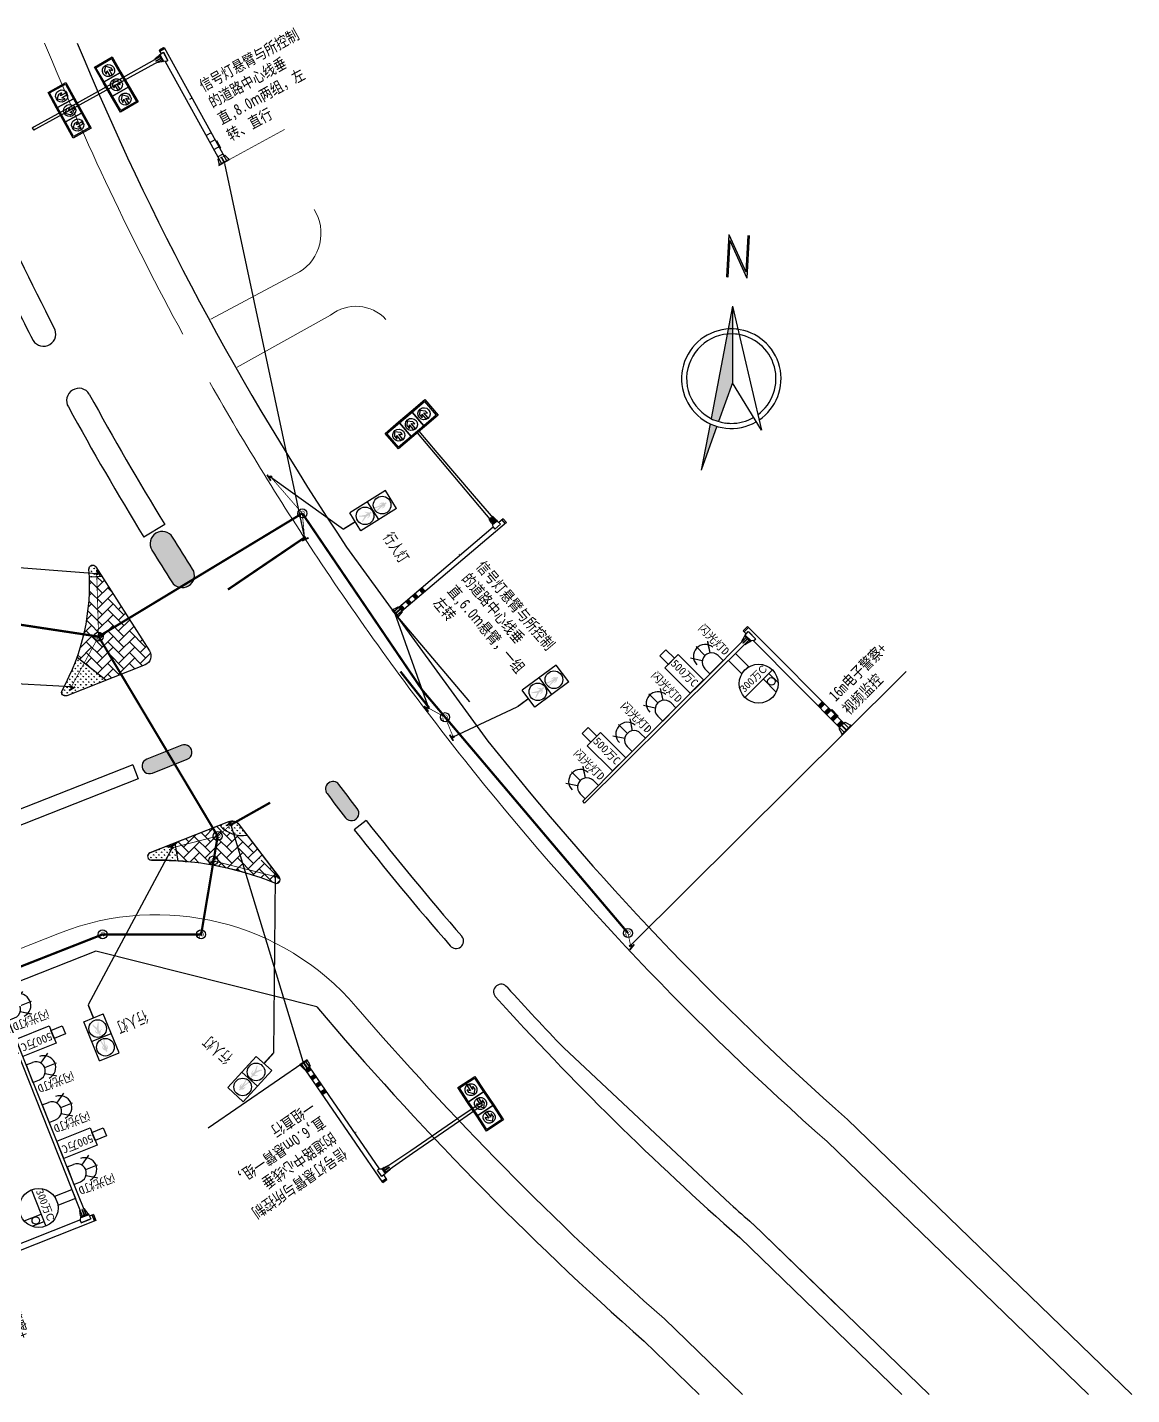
# Model space of a CAD drawing. Header units: millimetres. Extents: x 6299 to 34344, y 19522 to 22632.
# Drawn here: x 10228.3 to 10375.2, y 22324.4 to 22506.2 of the extents above; entities that cross this region are included whole.
import ezdxf

# ---------------------------------------------------------------- set-up
doc = ezdxf.new("R2010")
doc.units = ezdxf.units.MM
doc.linetypes.add('DASHDOT', pattern=[25.4, 12.7, -6.35, 0, -6.35])
doc.linetypes.add('HIDDEN', pattern=[9.525, 6.35, -3.175])
for name, color, linetype in [('@-交通信号', 7, 'Continuous'), ('@-交通管线', 7, 'Continuous'), ('@-信号标注', 5, 'Continuous'), ('@-指北针', 7, 'Continuous'), ('@-监控设备', 7, 'Continuous'), ('@-道路红线', 1, 'Continuous'), ('@-隔离岛', 3, 'Continuous'), ('@-隔离岛标注', 7, 'Continuous'), ('RD-中线', 1, 'DASHDOT')]:
    doc.layers.add(name, color=color, linetype=linetype)
doc.layers.add('@-路缘石', color=7, linetype='Continuous', lineweight=0)
doc.styles.add('ST', font='', dxfattribs={"width": 0.8})
doc.styles.add('szsjbg', font='simhei.ttf', dxfattribs={"width": 0.7})
doc.styles.add('宋体', font='')
doc.styles.add('黑体', font='simhei.ttf')
doc.styles.get('ST').set_extended_font_data('NSimSun')
doc.styles.get('宋体').set_extended_font_data('SimSun')
pattern_1 = [(45, (-10237.4061, -22383.3768), (4e-11, 1.43684098), [3.048, -1.016]), (135, (-10236.6877, -22382.6583), (4e-11, 1.43684098), [3.048, -1.016])]
pattern_2 = [(90, (-10237.4061, -22383.37675), (-0.359210245, 0.359210245), [0.09525, -0.62317049]), (45, (-10237.4061, -22383.37675), (-0.359210245, 0.359210245), [0.09525, -0.41275]), (135, (-10237.4061, -22383.37675), (-0.359210245, -0.359210245), [0.09525, -0.41275])]

# ---------------------------------------------------------------- blocks, each defined once
blk = doc.blocks.new('A$C4D5C2BD2')
at = {"layer": '@-交通信号', "linetype": 'ByBlock', "lineweight": -3}
h = blk.add_hatch(color=14, dxfattribs=at)
edge = h.paths.add_edge_path()
edge.add_line((0.98, 0.31), (0.9, 0.53))
edge.add_line((0.9, 0.53), (0, 0.22))
edge.add_line((0, 0.22), (0.08, 0))
edge.add_line((0.08, 0), (0.98, 0.31))
blk.add_hatch(color=14, dxfattribs=at).paths.add_polyline_path([(0.56, 0.51, 1), (0.29, 0.51, 1)])
at = {"layer": '@-交通信号', "color": 14}
blk.add_circle((0.42, 0.51, 363.65), 0.132, dxfattribs=at)
blk = doc.blocks.new('A$C3CD052C4')
at = {"layer": '@-交通信号'}
h = blk.add_hatch(color=256, dxfattribs=at)
h.paths.add_polyline_path([(0.2, 4.36), (0.3, 4.18), (0.32, 3.93), (0.38, 3.97), (0.4, 4.28), (0.28, 4.55), (0.12, 4.59), (0.14, 4.65), (0.16, 4.72), (0.14, 4.78), (0.1, 4.81), (0.04, 4.83), (-0.01, 4.81), (-0.06, 4.78), (-0.07, 4.72), (-0.05, 4.65), (-0.03, 4.59), (-0.19, 4.55), (-0.32, 4.28), (-0.3, 3.97), (-0.23, 3.93), (-0.22, 4.18), (-0.11, 4.36), (-0.11, 3.97), (-0.23, 3.27), (-0.28, 3.26), (-0.29, 3.19), (-0.11, 3.19), (0.04, 3.97), (0.2, 3.19), (0.38, 3.19), (0.36, 3.26), (0.32, 3.27), (0.2, 3.97)])
h.paths.add_polyline_path([(-0.06, 1.64), (-0.35, 0.92), (-0.46, 0.92), (-0.48, 0.89), (-0.31, 0.78), (0.08, 1.4), (0.39, 0.86), (0.36, 0.82), (0.36, 0.8), (0.41, 0.78), (0.51, 0.86), (0.2, 1.64), (0.22, 2.02), (0.37, 1.86), (0.41, 1.6), (0.47, 1.64), (0.44, 1.95), (0.3, 2.15), (0.13, 2.21), (0.13, 2.25, 0.207228), (0.13, 2.45, 0.071106), (0.12, 2.47, 0.097589), (0.1, 2.48, 0.022233), (0.08, 2.49, 0.040799), (0.07, 2.49, 0.045979), (0.05, 2.5, 0.036358), (0.01, 2.49, 0.028309), (-0.01, 2.49, 0.024691), (-0.03, 2.48, 0.079385), (-0.06, 2.47, 0.12435), (-0.07, 2.45, 0.081145), (-0.07, 2.44, 0.069556), (-0.07, 2.41, 0.00473), (-0.07, 2.4, 0.009011), (-0.07, 2.4, 0.057142), (-0.06, 2.38, -0.068241), (-0.06, 2.37, -0.124353), (-0.06, 2.35, 0.089456), (-0.06, 2.32, 0.014819), (-0.06, 2.3, -0.022419), (-0.06, 2.28, 0.042847), (-0.06, 2.27, 0.182875), (-0.05, 2.26, 0.101619), (-0.05, 2.26, 0.029922), (0, 2.25), (0, 2.2), (-0.11, 2.18), (-0.18, 2.09), (-0.29, 1.94), (-0.33, 1.9), (-0.51, 1.79), (-0.45, 1.75), (-0.26, 1.85), (-0.22, 1.88), (-0.11, 2.02)])
for p, q in [((-1.4, 5.61), (-1.4, 0)), ((1.4, 5.61), (-1.4, 5.61)), ((1.4, 5.61), (1.4, 0)), ((1.4, 2.8), (-1.4, 2.8)), ((1.4, 0), (-1.4, 0))]:
    blk.add_line(p, q, dxfattribs=at)
at = {"layer": '@-交通信号', "color": 1}
blk.add_circle((0, 4.21), 1.17, dxfattribs=at)
at = {"layer": '@-交通信号', "color": 3}
blk.add_circle((0.02, 1.53), 1.17, dxfattribs=at)
blk = doc.blocks.new('A$C3C3D2F93')
at = {"layer": '@-交通信号', "linetype": 'ByBlock', "lineweight": -3}
for points in [[(0.96, 0), (0.96, 0.24), (0.01, 0.26), (0, 0.02)], [(0.64, 0.38, 1), (0.37, 0.38, 1)]]:
    blk.add_hatch(color=14, dxfattribs=at).paths.add_polyline_path(points)
at = {"layer": '@-交通信号', "color": 14}
blk.add_circle((0.5, 0.38), 0.132, dxfattribs=at)
blk = doc.blocks.new('A$C7E87390C')
at = {"layer": '@-指北针', "color": 7}
for p, q in [((6.27, 31.34), (5.97, 25.68)), ((6.27, 31.34), (8.53, 26.35)), ((8.79, 31.2), (8.53, 26.35)), ((8.99, 31.19), (8.68, 25.53)), ((6.42, 30.52), (6.16, 25.67)), ((6.42, 30.52), (8.68, 25.53)), ((5.97, 25.68), (5.97, 25.68)), ((6.16, 25.67), (5.97, 25.68)), ((5.97, 25.68), (5.97, 25.68)), ((8.53, 26.35), (8.53, 26.35)), ((8.53, 26.35), (8.53, 26.35)), ((8.68, 25.53), (8.68, 25.53)), ((8.68, 25.53), (8.68, 25.53)), ((6.75, 21.81), (3.91, 6.87)), ((6.75, 21.81), (6.75, 11.61)), ((6.75, 21.81), (10.61, 5.31)), ((6.75, 11.61), (4.92, 6.47)), ((10.61, 5.31), (6.75, 11.61)), ((3.78, 6.18), (2.61, 0)), ((4.69, 5.83), (2.61, 0))]:
    blk.add_line(p, q, dxfattribs=at)
for major_axis, ratio, start_param, end_param in [((4.68, 4.68), 1, 0.657233, 4.450275), ((4.71, 3.63), 0.999909, 0.785443, 3.927035), ((4.68, 4.68), 1, 4.51624, 6.967882), ((4.2, 4.2), 1, 4.55913, 6.977785), ((4.2, 4.2), 1, 3.798826, 3.918884), ((4.2, 4.2), 1, 3.918884, 4.447417)]:
    blk.add_ellipse((6.61, 12.16), major_axis=major_axis, ratio=ratio, start_param=start_param, end_param=end_param, dxfattribs=at)
for points in [[(6.16, 25.67), (5.97, 25.68), (6.42, 30.52), (6.27, 31.34)], [(8.68, 25.53), (6.42, 30.52), (8.53, 26.35), (6.27, 31.34)], [(8.68, 25.53), (8.53, 26.35), (8.99, 31.19), (8.79, 31.2)], [(6.75, 21.81), (6.75, 11.61), (3.91, 6.87), (4.92, 6.47)], [(3.78, 6.18), (4.69, 5.83), (2.61, 0)]]:
    blk.add_solid(points, dxfattribs=at)
blk = doc.blocks.new('A$C25111850')
at = {"layer": '@-监控设备', "linetype": 'ByBlock', "lineweight": -3}
for points in [[(0.26, 0.53, 1), (0, 0.53, 1)], [(0.55, 0.95), (0.31, 0.97), (0.22, 0.02), (0.46, 0)]]:
    blk.add_hatch(color=14, dxfattribs=at).paths.add_polyline_path(points)
at = {"layer": '@-监控设备', "color": 14}
blk.add_circle((0.13, 0.53), 0.132, dxfattribs=at)
blk = doc.blocks.new('A$C498D7EB7')
at = {"layer": '@-监控设备', "linetype": 'Continuous', "ltscale": 2}
for p, q in [((0.74, 5.36), (0.74, 7.18)), ((0.74, 7.18), (2.04, 7.18)), ((2.04, 7.18), (2.04, 5.36)), ((0, 0.01), (0, 5.36)), ((0, 5.36), (2.82, 5.36)), ((2.04, 5.36), (0.74, 5.36)), ((2.82, 5.36), (2.82, 0.01)), ((2.82, 0.01), (0, 0.01))]:
    blk.add_line(p, q, dxfattribs=at)
at = {"layer": '@-监控设备', "style": '黑体'}
blk.add_text('500万C', height=1.2, rotation=270, dxfattribs=at).set_placement((0.95, 5.19))
blk = doc.blocks.new('A$C553501C0')
at = {"layer": '@-监控设备', "linetype": 'Continuous', "ltscale": 2}
for p, q in [((1.25, 2.18), (1.25, 3.85)), ((0.5, 1.93), (-0.36, 3.27)), ((2, 1.93), (2.86, 3.27)), ((2, 1.93), (2.77, 3.13)), ((0, 0), (0, 0.93)), ((0, 0), (2.5, 0)), ((2.5, 0), (2.5, 0.93))]:
    blk.add_line(p, q, dxfattribs=at)
for centre, major_axis, start_param, end_param in [((1.2, 2.09), (-1.11, 1.11), 4.005147, 7.088453), ((1.25, 0.93), (0.883, 0.883), 5.497787, 8.63938)]:
    blk.add_ellipse(centre, major_axis=major_axis, ratio=1, start_param=start_param, end_param=end_param, dxfattribs=at)
at = {"layer": '@-监控设备', "style": '黑体'}
blk.add_text('闪光灯D', height=1.064, rotation=270, dxfattribs=at).set_placement((3.06, 5.38))
blk = doc.blocks.new('A$C69D301AD')
at = {"layer": '@-监控设备', "linetype": 'Continuous', "ltscale": 2}
blk.add_lwpolyline([(0, 0), (1.29, 0), (1.29, -2.44), (0, -2.44)], close=True, dxfattribs=at)
at = {"layer": '@-监控设备', "linetype": 'Continuous', "ltscale": 2, "flags": 128}
for points in [[(-1.95, -5.03), (3.24, -5.03)], [(1.53, -7.47), (1.53, -5.03)], [(2.58, -6.75), (2.58, -5.03)]]:
    blk.add_lwpolyline(points, dxfattribs=at)
at = {"layer": '@-监控设备', "linetype": 'Continuous', "ltscale": 2}
for centre, radius in [((0.65, -5.03), 2.59), ((2.06, -6), 0.501)]:
    blk.add_circle(centre, radius, dxfattribs=at)
at = {"layer": '@-监控设备', "linetype": 'Continuous', "ltscale": 2, "insert": (-1.57, -3.56), "char_height": 1, "width": 4.9548, "attachment_point": 1, "style": '黑体'}
blk.add_mtext('300万{\\fArial|b0|i0|c0|p32;C}', dxfattribs=at)
blk = doc.blocks.new('22m')
at = {"layer": '@-监控设备'}
for p, q in [((10358.29, 22439.55), (10359.11, 22439.55)), ((10358.29, 22439.55), (10358.29, 22438.98)), ((10359.03, 22439.55), (10358.37, 22439.55)), ((10359.03, 22439.55), (10358.37, 22439.55)), ((10358.37, 22439.55), (10358.37, 22439.55)), ((10358.37, 22439.55), (10358.37, 22439.55)), ((10358.37, 22439.55), (10358.37, 22439.55)), ((10359.11, 22439.55), (10359.11, 22420.53)), ((10331.71, 22438.58), (10329.96, 22438.56)), ((10331.71, 22438.19), (10329.96, 22438.21)), ((10345.89, 22438.61), (10331.71, 22438.58)), ((10345.89, 22438.17), (10331.71, 22438.19)), ((10350.31, 22438.62), (10345.89, 22438.61)), ((10350.31, 22438.16), (10345.89, 22438.17)), ((10357.93, 22438.66), (10350.31, 22438.62)), ((10357.93, 22438.12), (10350.31, 22438.16)), ((10357.78, 22438.88), (10357.11, 22438.72)), ((10357.11, 22438.72), (10357.11, 22438.66)), ((10357.11, 22438.42), (10357.11, 22438.37)), ((10357.11, 22438.42), (10357.93, 22438.42)), ((10357.11, 22438.37), (10357.93, 22438.37)), ((10357.11, 22438.13), (10357.11, 22438.07)), ((10357.78, 22437.92), (10357.11, 22438.07)), ((10357.93, 22438.88), (10357.78, 22438.88)), ((10357.93, 22437.92), (10357.78, 22437.92)), ((10357.93, 22438.95), (10357.93, 22437.83)), ((10357.93, 22438.95), (10358.08, 22438.95)), ((10357.93, 22437.83), (10358.08, 22437.83)), ((10358, 22438.95), (10358, 22437.83)), ((10358.08, 22438.95), (10358.7, 22439.02)), ((10358.08, 22438.95), (10358.08, 22437.83)), ((10358.37, 22437.62), (10358.08, 22437.83)), ((10359.11, 22439.36), (10358.29, 22439.36)), ((10358.7, 22439.02), (10358.7, 22437.63)), ((10358.7, 22439.02), (10358.7, 22437.63)), ((10358.7, 22437.63), (10358.7, 22438.94)), ((10358.7, 22437.63), (10358.7, 22438.94)), ((10358.29, 22437.68), (10358.29, 22420.53)), ((10358.37, 22437.62), (10358.7, 22437.62)), ((10359.1, 22423.84), (10359.24, 22423.84)), ((10359.24, 22423.84), (10359.24, 22422.59)), ((10358.11, 22421.35), (10357.93, 22420.68)), ((10358.21, 22421.35), (10358.11, 22421.35)), ((10358.29, 22421.35), (10358.2, 22421.35)), ((10358.94, 22422.84), (10358.29, 22422.84)), ((10359.1, 22422.84), (10358.29, 22422.84)), ((10358.94, 22422.84), (10358.29, 22422.84)), ((10358.59, 22421.35), (10358.64, 22421.35)), ((10358.67, 22421.35), (10358.67, 22420.53)), ((10358.67, 22421.35), (10358.72, 22421.35)), ((10358.72, 22421.35), (10358.72, 22420.53)), ((10359.1, 22422.59), (10359.24, 22422.59)), ((10359.1, 22421.35), (10359.22, 22421.35)), ((10359.19, 22421.35), (10359.31, 22421.35)), ((10359.31, 22421.35), (10359.49, 22420.68)), ((10357.8, 22420.53), (10359.6, 22420.53)), ((10357.8, 22420.53), (10357.8, 22420.44)), ((10357.8, 22420.44), (10359.6, 22420.44)), ((10357.93, 22420.68), (10357.93, 22420.53)), ((10358.29, 22421.34), (10358.19, 22421.34)), ((10358.22, 22421.34), (10358.28, 22421.34)), ((10358.59, 22421.34), (10358.64, 22421.34)), ((10358.94, 22421.34), (10359, 22421.34)), ((10359.11, 22421.34), (10359.23, 22421.34)), ((10359.49, 22420.68), (10359.49, 22420.53)), ((10359.6, 22420.53), (10359.6, 22420.44))]:
    blk.add_line(p, q, dxfattribs=at)
for points in [[(10329.96, 22438.56), (10327.16, 22438.55)], [(10327.16, 22438.22), (10327.16, 22438.55)], [(10327.16, 22438.22), (10329.96, 22438.21)], [(10369.8, 22420.44), (10357.8, 22420.44)]]:
    blk.add_lwpolyline(points, dxfattribs=at)
at = {"layer": '@-监控设备', "const_width": 0.598}
for points in [[(10359.11, 22425.23), (10358.29, 22425.23)], [(10359.11, 22424.03), (10358.29, 22424.03)], [(10359.11, 22422.84), (10358.29, 22422.84)], [(10359.11, 22421.64), (10358.29, 22421.64)]]:
    blk.add_lwpolyline(points, dxfattribs=at)
at = {"layer": '@-监控设备', "xscale": 0.8864925452799071, "yscale": 0.8864925452799071, "zscale": 0.8864925452799071}
for p in [(10332.8, 22438.61), (10347.41, 22438.65)]:
    blk.add_blockref('A$C498D7EB7', p, dxfattribs=at)
at = {"layer": '@-监控设备'}
for name, p in [('A$C553501C0', (10327.62, 22438.55)), ('A$C553501C0', (10336.49, 22438.58)), ('A$C553501C0', (10342.22, 22438.6)), ('A$C553501C0', (10351.1, 22438.63)), ('A$C69D301AD', (10354.12, 22438.14))]:
    blk.add_blockref(name, p, dxfattribs=at)
at = {"layer": '@-监控设备', "insert": (10360.29, 22425.66), "char_height": 1.5, "width": 9.8025, "attachment_point": 1, "rotation": 0.0547, "style": 'ST'}
blk.add_mtext('16m电子警察+视频监控', dxfattribs=at)
blk = doc.blocks.new('A$C2DB36726')
at = {"layer": '@-交通信号', "color": 0}
for p, q in [((-0.17, 18.19), (-4.51, 18.15)), ((-0.32, 18.31), (-0.92, 18.25)), ((-0.92, 18.25), (-0.92, 18.18)), ((-0.32, 18.31), (-0.17, 18.31)), ((-0.17, 18.32), (-0.02, 18.32)), ((-0.17, 18.32), (-0.17, 17.58)), ((-0.1, 18.32), (-0.1, 17.58)), ((-0.02, 18.32), (0.6, 18.39)), ((-0.02, 18.32), (-0.02, 17.58)), ((0.93, 19.11), (0.27, 19.11)), ((0.93, 19.11), (0.27, 19.11)), ((0.27, 19.11), (0.93, 19.11)), ((0.27, 19.11), (0.27, 19.11)), ((0.27, 19.11), (0.27, 19.11)), ((0.27, 19.11), (0.27, 19.11)), ((0.27, 19.11), (0.27, 18.36)), ((0.93, 18.92), (0.27, 18.92)), ((0.6, 18.39), (0.6, 17.37)), ((-4.51, 17.74), (-0.17, 17.71)), ((-0.92, 17.97), (-0.92, 17.93)), ((-0.92, 17.97), (-0.17, 17.97)), ((-0.92, 17.93), (-0.17, 17.93)), ((-0.92, 17.65), (-0.92, 17.72)), ((-0.32, 17.59), (-0.92, 17.65)), ((-0.32, 17.59), (-0.17, 17.59)), ((-0.17, 17.58), (-0.02, 17.58)), ((0.27, 17.37), (-0.02, 17.58)), ((0.27, 17.37), (0.6, 17.37)), ((0.76, 2.35), (0.27, 2.35)), ((0.92, 2.35), (0.27, 2.35)), ((0.76, 2.35), (0.27, 2.35)), ((0, 0.09), (1.2, 0.09)), ((0, 0.09), (0, 0)), ((0, 0), (1.2, 0)), ((0.03, 0.24), (0.18, 0.91)), ((0.03, 0.24), (0.03, 0.09)), ((0.27, 0.91), (0.18, 0.91)), ((0.57, 0.91), (0.57, 0.09)), ((0.57, 0.91), (0.62, 0.91)), ((0.62, 0.91), (0.62, 0.09)), ((0.93, 0.91), (1.02, 0.91)), ((1.17, 0.24), (1.02, 0.91)), ((1.17, 0.24), (1.17, 0.09)), ((1.2, 0.09), (1.2, 0))]:
    blk.add_line(p, q, dxfattribs=at)
at = {"layer": '@-交通信号', "color": 7}
for p, q in [((0.93, 19.11), (0.93, 0.09)), ((0.27, 17.37), (0.27, 0.09))]:
    blk.add_line(p, q, dxfattribs=at)
at = {"layer": '@-交通信号'}
for p, q in [((-12.12, 18.13), (-15.83, 18.12)), ((-15.83, 17.77), (-12.12, 17.76)), ((-4.51, 18.15), (-12.12, 18.13)), ((-12.12, 17.76), (-4.51, 17.74))]:
    blk.add_line(p, q, dxfattribs=at)
blk.add_lwpolyline([(-15.83, 18.12), (-15.83, 17.77)], dxfattribs=at)
at = {"layer": '@-交通信号', "color": 7, "const_width": 0.598}
blk.add_lwpolyline([(0.93, 4.74), (0.27, 4.74)], dxfattribs=at)
at = {"layer": '@-交通信号', "color": 0, "const_width": 0.598}
for points in [[(0.93, 3.54), (0.27, 3.54)], [(0.93, 2.35), (0.27, 2.35)], [(0.93, 1.15), (0.27, 1.15)]]:
    blk.add_lwpolyline(points, dxfattribs=at)
at = {"layer": '@-交通信号', "color": 0}
blk.add_solid([(0.03, 11.53), (0.03, 11.64), (0.39, 11.59)], dxfattribs=at)
blk = doc.blocks.new('A$C5D3B22B4')
at = {"layer": '@-交通信号'}
for p, q in [((-19.02, 16.37), (-19.33, 16.37)), ((-13.86, 16.38), (-19.02, 16.37)), ((-6.76, 16.4), (-13.86, 16.38)), ((0.12, 16.44), (-6.76, 16.4)), ((-0.02, 16.63), (-0.63, 16.5)), ((-0.63, 16.5), (-0.63, 16.44)), ((0.12, 16.63), (-0.02, 16.63)), ((0.12, 16.7), (0.12, 15.69)), ((0.12, 16.7), (0.25, 16.7)), ((0.18, 16.7), (0.18, 15.69)), ((0.25, 16.7), (0.81, 16.76)), ((0.25, 16.7), (0.25, 15.69)), ((0.44, 17.24), (1.18, 17.24)), ((0.44, 17.24), (0.44, 16.72)), ((1.18, 17.07), (0.44, 17.07)), ((1.11, 17.24), (0.51, 17.24)), ((1.11, 17.24), (0.51, 17.24)), ((0.51, 17.24), (0.51, 17.24)), ((0.51, 17.24), (0.51, 17.24)), ((0.51, 17.24), (0.51, 17.24)), ((0.81, 16.76), (0.81, 15.51)), ((0.81, 15.51), (0.81, 16.69)), ((1.18, 17.24), (1.18, 0.08)), ((-19.02, 16.02), (-19.29, 16.02)), ((-13.85, 16), (-19.02, 16.02)), ((-6.76, 15.99), (-13.85, 16)), ((0.12, 15.96), (-6.76, 15.99)), ((-0.63, 16.22), (-0.63, 16.18)), ((-0.63, 16.22), (0.12, 16.22)), ((-0.63, 16.18), (0.12, 16.18)), ((-0.63, 15.96), (-0.63, 15.91)), ((-0.02, 15.77), (-0.63, 15.91)), ((0.12, 15.77), (-0.02, 15.77)), ((0.12, 15.69), (0.25, 15.69)), ((0.51, 15.5), (0.25, 15.69)), ((0.44, 15.56), (0.44, 0.08)), ((0.51, 15.5), (0.81, 15.5)), ((0.89, 9.58), (1.22, 9.58)), ((0.89, 9.58), (1.21, 9.58)), ((1.18, 4.32), (0.44, 4.32)), ((1.18, 3.24), (0.44, 3.24)), ((1.03, 2.16), (0.44, 2.16)), ((1.18, 2.16), (0.44, 2.16)), ((1.18, 2.16), (0.44, 2.16)), ((1.03, 2.16), (0.44, 2.16)), ((1.18, 3.07), (1.3, 3.07)), ((1.18, 1.94), (1.3, 1.94)), ((1.3, 3.07), (1.3, 1.94)), ((0, 0.08), (1.62, 0.08)), ((0, 0.08), (0, 0)), ((0, 0), (1.62, 0)), ((0.28, 0.82), (0.12, 0.22)), ((0.12, 0.22), (0.12, 0.08)), ((0.37, 0.82), (0.28, 0.82)), ((0.44, 0.81), (0.35, 0.81)), ((0.44, 0.82), (0.36, 0.82)), ((0.38, 0.81), (0.44, 0.81)), ((1.18, 1.08), (0.44, 1.08)), ((0.71, 0.82), (0.75, 0.82)), ((0.71, 0.81), (0.75, 0.81)), ((0.79, 0.82), (0.79, 0.08)), ((0.79, 0.82), (0.83, 0.82)), ((0.83, 0.82), (0.83, 0.08)), ((1.03, 0.81), (1.08, 0.81)), ((1.18, 0.82), (1.28, 0.82)), ((1.18, 0.81), (1.29, 0.81)), ((1.25, 0.82), (1.36, 0.82)), ((1.36, 0.82), (1.52, 0.22)), ((1.52, 0.22), (1.52, 0.08)), ((1.62, 0.08), (1.62, 0))]:
    blk.add_line(p, q, dxfattribs=at)
blk = doc.blocks.new('A$C56756BC1')
at = {"layer": '@-交通管线'}
blk.add_circle((0.6, 0.6), 0.6, dxfattribs=at)
at = {"layer": '@-交通管线', "insert": (0.21, 0.91), "char_height": 0.6, "width": 0.6421, "attachment_point": 1, "style": 'szsjbg'}
blk.add_mtext('{\\fArial|b0|i0|c0|p32;GA}', dxfattribs=at)
blk = doc.blocks.new('A$C5BCE2F45')
at = {"layer": '@-隔离岛', "ltscale": 1.5}
h = blk.add_hatch(dxfattribs=at)
h.set_pattern_fill('GRASS', color=256, scale=0.02, style=0)
h.set_pattern_definition(pattern_2)
h.paths.add_polyline_path([(0.01, 51.12, 0.601983), (-0.86, 51), (-0.49, 50.77, -0.753111), (-0.24, 50.7, -1), (-0.51, 50.7, -0.140829), (-0.49, 50.77), (-0.86, 51, 0.108909), (-0.89, 50.79, -0.006112), (-0.85, 50.1), (0.01, 50.02, -0.959123), (0.27, 50.01, -1.042619), (0.01, 50.02), (-0.85, 50.1, -0.003178), (-0.83, 49.73), (0.85, 49.8)])
h.paths.add_polyline_path([(-2.48, 39.03, -0.042133), (-4.47, 34.67, 0.705967), (-3.85, 33.96), (1.36, 36.02)])
h.paths.add_polyline_path([(-3.11, 35.14, -1), (-3.38, 35.14, -1)], flags=16)
h = blk.add_hatch(dxfattribs=at)
h.set_pattern_fill('AR-HBONE', color=30, scale=0.01, style=0)
h.set_pattern_definition(pattern_1)
h.paths.add_polyline_path([(0.85, 49.8), (-0.83, 49.73, -0.095831), (-2.48, 39.03), (1.36, 36.02), (6.57, 38.08, 0.471541), (7.16, 39.91)])
h = blk.add_hatch(dxfattribs=at)
h.set_pattern_fill('GRASS', color=256, scale=0.02, style=0)
h.set_pattern_definition(pattern_2)
h.paths.add_polyline_path([(19.11, 16.78, 0.335556), (17.65, 17.19), (16.5, 16.73, 0.16299), (18.7, 15.46), (18.3, 16.83, -0.500516), (18.13, 16.95, -1), (18.39, 16.95, -0.332875), (18.3, 16.83), (18.7, 15.46, 0.090769), (20.14, 15.43)])
h.paths.add_polyline_path([(10.09, 13.63, -0.276871), (10.02, 13.75, -1), (10.28, 13.75, -0.56633), (10.09, 13.63), (9.26, 12.09, -0.009692), (10.9, 12.01), (10.53, 14.37), (7.22, 13.07, 0.786554), (7.35, 12.1), (7.39, 12.47, -0.385371), (7.27, 12.6, -1), (7.53, 12.6, -0.443657), (7.39, 12.47), (7.35, 12.1, 0.027883), (7.41, 12.1, -0.01099), (9.26, 12.09)])
h = blk.add_hatch(dxfattribs=at)
h.set_pattern_fill('AR-HBONE', color=30, scale=0.01, style=0)
h.set_pattern_definition(pattern_1)
h.paths.add_polyline_path([(18.7, 15.46, -0.16299), (16.5, 16.73), (10.53, 14.37), (10.9, 12.01, -0.05613), (20.21, 10.32)])
h.paths.add_polyline_path([(20.14, 15.43, -0.090769), (18.7, 15.46), (20.21, 10.32, -0.011489), (22.05, 9.72), (21.89, 12.07, -0.434081), (21.75, 12.2, -1), (22.02, 12.2, -0.394621), (21.89, 12.07), (22.05, 9.72, -0.011302), (23.84, 9.05, 0.762322), (24.42, 9.82)])
at = {"layer": 'RD-中线', "color": 3, "linetype": 'Continuous'}
for points in [[(23.84, 9.05, 0.762322), (24.42, 9.82), (19.11, 16.78, 0.335556), (17.65, 17.19), (7.22, 13.07, 0.834182), (7.41, 12.1, -0.02818), (12.16, 11.91, -0.02818)], [(23.84, 9.05, 0.099857), (7.41, 12.1, 0.099857)]]:
    blk.add_lwpolyline(points, format="xyb", dxfattribs=at)
blk.add_arc((19.5, 19.38), 4, 221.4617, 279.2364, dxfattribs=at)
blk = doc.blocks.new('A$C415A3933')
at = {"layer": 'RD-中线', "color": 32, "linetype": 'Continuous', "true_color": 0xcd6928}
for points in [[(10.23, 55.03, 0.993192), (7.46, 53.34, 0.003416), (7.47, 53.32, 0.003028), (10.12, 49.1, 1), (12.89, 50.8, -0.003064)], [(12.18, 25.51, 1), (11.44, 27.37), (6.79, 25.53, 1), (7.53, 23.67)]]:
    blk.add_lwpolyline(points, format="xyb", close=True, dxfattribs=at)
for points in [[(33.22, 17.71, 1), (34.76, 18.98, -0.00245), (32.35, 22.18, -0.00245)], [(30.77, 20.95, 0.002475), (33.22, 17.71)]]:
    blk.add_lwpolyline(points, format="xyb", dxfattribs=at)
blk.add_arc((31.56, 21.56), 1, 37.9008, 217.9008, dxfattribs=at)
blk = doc.blocks.new('A$C551F3415')
at = {"layer": '@-隔离岛', "ltscale": 1.5}
h = blk.add_hatch(dxfattribs=at)
h.set_pattern_fill('ANGLE', color=30, scale=0.05)
h.set_pattern_definition([(360, (-10237.4061, -22383.37675), (1e-11, 0.34925), [0.254, -0.09525]), (90, (-10237.4061, -22383.37675), (-0.34925, 1e-11), [0.254, -0.09525])])
h.paths.add_polyline_path([(10.23, 55.03, 0.993192), (7.46, 53.34, 0.003416), (7.47, 53.32, 0.003028), (10.12, 49.1, 1), (12.89, 50.8, -0.003064)])
h.paths.add_polyline_path([(31.1, 22.45, 0.468249), (30.77, 20.95, 0.002475), (33.22, 17.71, 0.47032), (34.76, 17.71, -0.003662)])
h.paths.add_polyline_path([(32.35, 22.18, 0.362167), (31.1, 22.45, 0.003662), (34.76, 17.71, 0.360248), (34.76, 18.98, -0.00245)])
h.paths.add_polyline_path([(12.8, 26.56, 0.490314), (11.44, 27.37), (6.79, 25.53, 0.490314), (6.35, 24.01)])
h.paths.add_polyline_path([(12.18, 25.51, 0.341999), (12.8, 26.56), (6.35, 24.01, 0.341999), (7.53, 23.67)])
blk = doc.blocks.new('A$C3DA11720')
at = {"layer": '@-交通信号'}
h = blk.add_hatch(color=256, dxfattribs=at)
h.paths.add_polyline_path([(0, 3.46), (0, 1.1), (0, -1.1), (0, -3.46), (-2.72, -3.46), (-2.72, -1.1), (-2.72, 1.1), (-2.72, 3.46)])
h.paths.add_polyline_path([(-0.16, 3.3), (-0.16, 1.1), (-0.16, -1.1), (-0.16, -3.3), (-2.56, -3.3), (-2.56, -1.1), (-2.56, 1.1), (-2.56, 3.3)], flags=16)
for p, q in [((-2.72, 1.1), (-2.72, 3.46)), ((-2.72, 3.46), (0, 3.46)), ((-2.56, 1.1), (-2.56, 3.3)), ((-2.56, 3.3), (-0.16, 3.3)), ((-2.06, 2.1), (-1.56, 2.56)), ((-1.56, 1.63), (-2.06, 2.1)), ((-1.56, 2.56), (-1.13, 2.56)), ((-1.47, 2.25), (-1.13, 2.56)), ((-0.66, 2.25), (-1.47, 2.25)), ((-0.66, 1.94), (-1.47, 1.94)), ((-1.13, 1.63), (-1.47, 1.94)), ((-0.66, 1.94), (-0.66, 2.25)), ((-0.16, 3.3), (-0.16, 1.1)), ((0, 3.46), (0, 1.1)), ((-2.72, -1.1), (-2.72, 1.1)), ((-2.56, 1.1), (-0.16, 1.1)), ((-2.56, -1.1), (-2.56, 1.1)), ((-0.16, 1.1), (-2.56, 1.1)), ((-2.06, -0.1), (-1.56, 0.36)), ((-1.56, 1.63), (-1.13, 1.63)), ((-1.56, 0.36), (-1.13, 0.36)), ((-1.47, 0.05), (-1.13, 0.36)), ((-0.66, 0.05), (-1.47, 0.05)), ((-0.66, -0.26), (-0.66, 0.05)), ((-0.16, 1.1), (-0.16, -1.1)), ((0, 1.1), (0, -1.1)), ((-2.72, -3.46), (-2.72, -1.1)), ((-0.16, -1.1), (-2.56, -1.1)), ((-2.56, -1.1), (-0.16, -1.1)), ((-2.56, -3.3), (-2.56, -1.1)), ((-1.56, -0.57), (-2.06, -0.1)), ((-1.56, -0.57), (-1.13, -0.57)), ((-0.66, -0.26), (-1.47, -0.26)), ((-1.13, -0.57), (-1.47, -0.26)), ((-0.16, -1.1), (-0.16, -3.3)), ((0, -1.1), (0, -3.46)), ((0, -3.46), (-2.72, -3.46)), ((-0.16, -3.3), (-2.56, -3.3)), ((-2.06, -2.3), (-1.56, -1.84)), ((-1.56, -2.77), (-2.06, -2.3)), ((-1.56, -1.84), (-1.13, -1.84)), ((-1.56, -2.77), (-1.13, -2.77)), ((-1.47, -2.15), (-1.13, -1.84)), ((-0.66, -2.15), (-1.47, -2.15)), ((-0.66, -2.46), (-1.47, -2.46)), ((-1.13, -2.77), (-1.47, -2.46)), ((-0.66, -2.46), (-0.66, -2.15))]:
    blk.add_line(p, q, dxfattribs=at)
for centre in [(-1.36, 2.17), (-1.36, -0.03), (-1.36, -2.23)]:
    blk.add_ellipse(centre, major_axis=(0.569, 0.569), ratio=1, start_param=5.497787, end_param=11.780972, dxfattribs=at)
blk = doc.blocks.new('A$C79667566')
at = {"layer": '@-交通信号'}
h = blk.add_hatch(color=256, dxfattribs=at)
h.paths.add_polyline_path([(0, 3.46), (0, 1.1), (0, -1.1), (0, -3.46), (-2.72, -3.46), (-2.72, -1.1), (-2.72, 1.1), (-2.72, 3.46)])
h.paths.add_polyline_path([(-0.16, 3.3), (-0.16, 1.1), (-0.16, -1.1), (-0.16, -3.3), (-2.56, -3.3), (-2.56, -1.1), (-2.56, 1.1), (-2.57, 3.3)], flags=16)
for p, q in [((-2.72, 3.46), (0, 3.46)), ((-2.72, 1.1), (-2.72, 3.46)), ((-2.57, 3.3), (-0.16, 3.3)), ((-2.56, 1.1), (-2.57, 3.3)), ((-1.81, 2.3), (-1.34, 2.8)), ((-1.81, 2.3), (-1.81, 1.87)), ((-1.81, 1.87), (-1.49, 2.21)), ((-1.49, 1.4), (-1.49, 2.21)), ((-1.34, 2.8), (-0.87, 2.3)), ((-1.18, 2.21), (-0.87, 1.87)), ((-1.18, 1.4), (-1.18, 2.21)), ((-0.87, 2.3), (-0.87, 1.87)), ((-0.16, 3.3), (-0.16, 1.1)), ((0, 3.46), (0, 1.1)), ((-2.72, -1.1), (-2.72, 1.1)), ((-2.56, -1.1), (-2.56, 1.1)), ((-0.16, 1.1), (-2.56, 1.1)), ((-2.56, 1.1), (-0.16, 1.1)), ((-1.85, 0.15), (-1.38, 0.65)), ((-1.85, 0.15), (-1.85, -0.28)), ((-1.85, -0.28), (-1.53, 0.05)), ((-1.53, -0.75), (-1.53, 0.05)), ((-1.49, 1.4), (-1.18, 1.4)), ((-1.38, 0.65), (-0.91, 0.15)), ((-1.23, 0.05), (-0.91, -0.28)), ((-1.23, -0.75), (-1.23, 0.05)), ((-0.91, 0.15), (-0.91, -0.28)), ((-0.16, 1.1), (-0.16, -1.1)), ((0, 1.1), (0, -1.1)), ((-2.72, -3.46), (-2.72, -1.1)), ((-2.56, -3.3), (-2.56, -1.1)), ((-2.56, -1.1), (-0.16, -1.1)), ((-0.16, -1.1), (-2.56, -1.1)), ((-1.8, -2.09), (-1.33, -1.58)), ((-1.53, -0.75), (-1.23, -0.75)), ((-1.33, -1.58), (-0.87, -2.09)), ((-0.16, -1.1), (-0.16, -3.3)), ((0, -1.1), (0, -3.46)), ((0, -3.46), (-2.72, -3.46)), ((-0.16, -3.3), (-2.56, -3.3)), ((-1.8, -2.09), (-1.8, -2.52)), ((-1.8, -2.52), (-1.49, -2.18)), ((-1.49, -2.98), (-1.49, -2.18)), ((-1.49, -2.98), (-1.18, -2.98)), ((-1.18, -2.18), (-0.87, -2.52)), ((-1.18, -2.98), (-1.18, -2.18)), ((-0.87, -2.09), (-0.87, -2.52))]:
    blk.add_line(p, q, dxfattribs=at)
for centre in [(-1.32, 2.12), (-1.36, -0.03), (-1.32, -2.26)]:
    blk.add_ellipse(centre, major_axis=(0.569, 0.569), ratio=1, start_param=3.927162, end_param=10.210347, dxfattribs=at)
blk = doc.blocks.new('A$C446B3071')
at = {"layer": '@-交通信号'}
for name, p, rotation in [('A$C79667566', (3.91, 115.88, 0), 30.24908858374041), ('A$C3DA11720', (-2.29, 112.43, 0), 28.92525642938514), ('A$C79667566', (50.05, -21.02, 0), 213.5580710370012)]:
    blk.add_blockref(name, p, dxfattribs=dict(at, rotation=rotation))

msp = doc.modelspace()

# ---------------------------------------------------------------- linework, layer by layer
at = {"layer": '@-交通信号', "lineweight": 0, "ltscale": 0.5}
msp.add_line((10262.53, 22492.61), (10255.22, 22488.6), dxfattribs=at)
at = {"layer": '@-交通信号', "linetype": 'Continuous'}
for p, q in [((10265.17, 22438.5, 0), (10254.56, 22488.06, 0)), ((10284.94, 22411.87), (10293.47, 22415.86)), ((10255.37, 22400.18), (10264.94, 22368.71))]:
    msp.add_line(p, q, dxfattribs=at)
at = {"layer": '@-交通信号', "linetype": 'Continuous', "lineweight": -3}
for p, q in [((10260.67, 22446.43), (10270.34, 22439.48, 31.08)), ((10237.54, 22433.55), (10217.8, 22435.04)), ((10281.56, 22416.05), (10277.23, 22428.24, 0)), ((10234.16, 22418.51, -31.08), (10214.2, 22419.63)), ((10247.56, 22397.12), (10236.41, 22376.24)), ((10261.27, 22393.31), (10261.03, 22369.82))]:
    msp.add_line(p, q, dxfattribs=at)
at = {"layer": '@-交通信号', "const_width": 0.2, "elevation": 31.08, "flags": 128}
msp.add_lwpolyline([(10271.92, 22440.46), (10270.34, 22439.48)], dxfattribs=at)
at = {"layer": '@-交通信号', "elevation": 0}
msp.add_lwpolyline([(10287.16, 22416.52), (10276.84, 22428.7)], dxfattribs=at)
at = {"layer": '@-交通信号', "const_width": 0.2, "flags": 128}
for points in [[(10294.96, 22416.96), (10293.47, 22415.86)], [(10237.11, 22374.52), (10236.41, 22376.24)], [(10259.78, 22368.45), (10261.03, 22369.82)], [(10259.78, 22368.45), (10261.03, 22369.82)]]:
    msp.add_lwpolyline(points, dxfattribs=at)
at = {"layer": '@-交通信号'}
msp.add_lwpolyline([(10252.38, 22359.91), (10265.54, 22368.94)], dxfattribs=at)
at = {"layer": '@-交通管线', "color": 1, "const_width": 0.3, "flags": 128}
for points in [[(10237.79, 22425.2), (10224.07, 22427.28), (10224.07, 22439.12), (10211.07, 22463.54)], [(10237.79, 22425.2), (10264.88, 22441.58)], [(10264.88, 22441.58), (10280.89, 22418.01)], [(10237.79, 22425.2), (10253.63, 22398.68)], [(10280.89, 22418.01), (10308.19, 22385.79)], [(10253.63, 22398.68), (10251.43, 22385.61), (10238.32, 22385.61), (10212.65, 22375.54)]]:
    msp.add_lwpolyline(points, dxfattribs=at)
at = {"layer": '@-交通管线', "color": 6, "const_width": 0.1}
for points in [[(10264.88, 22441.58), (10260.67, 22446.43)], [(10264.88, 22441.58), (10265.19, 22438.37)], [(10237.79, 22425.2), (10237.54, 22433.55)], [(10237.79, 22425.2), (10234.16, 22418.51)], [(10283.87, 22414.49), (10281.6, 22415.73)], [(10283.87, 22414.49), (10284.94, 22411.87)], [(10253.63, 22398.68), (10255.37, 22400.18)], [(10253.63, 22398.68), (10247.56, 22397.12)], [(10261.27, 22393.31), (10253.07, 22395.38)], [(10308.19, 22385.79), (10308.54, 22384.1)]]:
    msp.add_lwpolyline(points, dxfattribs=at)
at = {"layer": '@-信号标注', "linetype": 'HIDDEN', "ltscale": 0.2, "const_width": 0.3, "flags": 128}
for points in [[(10265.19, 22438.37), (10254.99, 22431.45)], [(10281.72, 22415.77), (10277.93, 22420.56)], [(10255.37, 22400.18), (10260.6, 22403.12)]]:
    msp.add_lwpolyline(points, dxfattribs=at)
at = {"layer": '@-监控设备', "flags": 128}
msp.add_lwpolyline([(10337.3, 22412.73), (10308.63, 22384.21)], dxfattribs=at)
at = {"layer": '@-路缘石', "color": 0, "linetype": 'Continuous', "elevation": 0}
for points in [[(10230.62, 22504.09, 0.027267), (10249, 22465.4, 0.027267)], [(10252.59, 22458.95, 0.018007), (10267.45, 22434.87)], [(10286.43, 22408.83, 0.044643), (10334.68, 22358.07, 0.044643)], [(10272.01, 22376.05, 0.319437), (10232.61, 22385.78)], [(10272.01, 22376.05, 0.03439), (10313.03, 22334.5)]]:
    msp.add_lwpolyline(points, format="xyb", dxfattribs=at)
at = {"layer": '@-路缘石', "color": 0, "elevation": 0}
for points in [[(10264.5, 22473.66, 0.418055), (10266.44, 22481.98)], [(10276.01, 22467.36, 0.389523), (10268.64, 22467.93, 0.389523)]]:
    msp.add_lwpolyline(points, format="xyb", dxfattribs=at)
for points in [[(10264.5, 22473.66), (10252.74, 22467.39)], [(10268.64, 22467.93), (10256.22, 22461.01)]]:
    msp.add_lwpolyline(points, dxfattribs=at)
at = {"layer": '@-路缘石', "color": 0, "linetype": 'Continuous', "elevation": 0}
for points in [[(10232.61, 22385.78), (10130.18, 22345.32)], [(10334.68, 22358.07), (10369.42, 22324.44)], [(10313.03, 22334.5), (10323.42, 22324.44)]]:
    msp.add_lwpolyline(points, dxfattribs=at)
at = {"layer": '@-路缘石', "color": 0, "linetype": 'Continuous'}
msp.add_arc((10594.26, 22653.14, 0), 393, 213.7394, 218.4373, dxfattribs=at)
at = {"layer": '@-道路红线', "elevation": 0}
for points in [[(10234.95, 22504.09, 0.048945), (10270.78, 22437.09, 0.048945)], [(10234.95, 22504.09, 0.048945), (10270.78, 22437.09, 0.048945)], [(10234.95, 22504.09, 0.048945), (10270.78, 22437.09, 0.048945)], [(10234.95, 22504.09, 0.048945), (10270.78, 22437.09, 0.048945)], [(10234.95, 22504.09, 0.048945), (10270.78, 22437.09, 0.048945)], [(10234.95, 22504.09, 0.048945), (10270.78, 22437.09, 0.048945)], [(10289.56, 22411.32, 0.044705), (10337.4, 22361.01)], [(10289.56, 22411.32, 0.044705), (10337.4, 22361.01)], [(10289.56, 22411.32, 0.044705), (10337.4, 22361.01)], [(10289.56, 22411.32, 0.044705), (10337.4, 22361.01)], [(10266.8, 22375.99, 0.03629), (10310.32, 22331.56, 0.03629)], [(10266.8, 22375.99, 0.03629), (10310.32, 22331.56, 0.03629)], [(10266.8, 22375.99, 0.03629), (10310.32, 22331.56, 0.03629)], [(10266.8, 22375.99, 0.03629), (10310.32, 22331.56, 0.03629)]]:
    msp.add_lwpolyline(points, format="xyb", dxfattribs=at)
at = {"layer": '@-道路红线', "ltscale": 1.5, "elevation": 0}
msp.add_lwpolyline([(10270.78, 22437.09), (10289.56, 22411.32)], dxfattribs=at)
at = {"layer": '@-道路红线', "elevation": 0}
for points in [[(10237.41, 22383.38), (10130.18, 22341.02)], [(10266.8, 22375.99), (10237.41, 22383.38)], [(10266.8, 22375.99), (10237.41, 22383.38)], [(10266.8, 22375.99), (10237.41, 22383.38)], [(10266.8, 22375.99), (10237.41, 22383.38)], [(10337.4, 22361.01), (10375.17, 22324.44)], [(10337.4, 22361.01), (10375.17, 22324.44)], [(10337.4, 22361.01), (10375.17, 22324.44)], [(10337.4, 22361.01), (10375.17, 22324.44)], [(10337.4, 22361.01), (10375.17, 22324.44)], [(10310.32, 22331.56), (10317.67, 22324.44)], [(10310.32, 22331.56), (10317.67, 22324.44)], [(10310.32, 22331.56), (10317.67, 22324.44)], [(10310.32, 22331.56), (10317.67, 22324.44)], [(10310.32, 22331.56), (10317.67, 22324.44)], [(10310.32, 22331.56), (10317.67, 22324.44)]]:
    msp.add_lwpolyline(points, dxfattribs=at)
at = {"layer": '@-隔离岛', "linetype": 'Continuous', "elevation": 0, "flags": 128}
for points in [[(10215.18, 22502.95, 0.024724), (10231.86, 22466.27, 0.020719)], [(10224.59, 22473.52, 0.006091), (10229.08, 22464.57, 0.006091)], [(10236.56, 22457.42, 0.012268), (10246.59, 22440.11, 0.012268)], [(10233.78, 22455.72, 0.012171), (10243.81, 22438.42, 0.012171)]]:
    msp.add_lwpolyline(points, format="xyb", dxfattribs=at)
msp.add_lwpolyline([(10246.59, 22440.11), (10243.81, 22438.42)], dxfattribs=at)
at = {"layer": '@-隔离岛', "linetype": 'Continuous'}
for centre, start, end in [((10230.47, 22465.42, 0), 211.4415, 31.4415), ((10235.17, 22456.57, 0), 31.4289, 211.4289)]:
    msp.add_arc(centre, 1.63, start, end, dxfattribs=at)
at = {"layer": '@-隔离岛标注', "ltscale": 1.5}
msp.add_lwpolyline([(10228.97, 22492.79), (10229.17, 22492.5)], dxfattribs=at)
at = {"layer": 'RD-中线', "color": 3, "linetype": 'Continuous'}
for p, q in [((10324.77, 22347.15, 0), (10348.22, 22324.44, 0)), ((10324.77, 22347.15, 0), (10336.57, 22335.72, 0)), ((10324.77, 22347.15, 0), (10336.57, 22335.72, 0)), ((10323.07, 22345.31, 0), (10344.62, 22324.44, 0)), ((10323.07, 22345.31, 0), (10344.62, 22324.44, 0))]:
    msp.add_line(p, q, dxfattribs=at)
at = {"layer": 'RD-中线', "color": 3, "linetype": 'Continuous', "elevation": 0}
for points in [[(10236.51, 22434.17, -0.760683), (10237.42, 22434.49), (10244.57, 22423.29, -0.471541), (10243.97, 22421.45), (10233.56, 22417.34, -0.705967), (10232.94, 22418.05, 0.148004), (10236.51, 22434.17, 0.148004)], [(10261.25, 22392.43, 0.762322), (10261.83, 22393.19), (10256.51, 22400.16, 0.335556), (10255.06, 22400.56), (10244.62, 22396.44, 0.834182), (10244.82, 22395.48, -0.02818), (10249.57, 22395.28, -0.02818)], [(10261.24, 22392.43, 0.099857), (10244.82, 22395.48, 0.099857)]]:
    msp.add_lwpolyline(points, format="xyb", dxfattribs=at)
for points in [[(10238.26, 22433.18), (10236.57, 22433.11)], [(10238.77, 22419.4), (10234.93, 22422.41)], [(10242.34, 22408.17), (10223.74, 22400.83)], [(10242.34, 22408.17), (10243.07, 22406.31)], [(10243.07, 22406.31), (10224.47, 22398.97)], [(10273.37, 22400.76), (10271.8, 22399.53)], [(10247.94, 22397.75), (10248.31, 22395.39)], [(10321.79, 22349.79), (10299.64, 22370.54)]]:
    msp.add_lwpolyline(points, dxfattribs=at)
at = {"layer": 'RD-中线', "color": 3, "linetype": 'Continuous'}
for centre, radius, start, end in [((10594.26, 22653.14, 0), 408.25, 218.1851, 220.9932), ((10594.26, 22653.14, 0), 410.25, 218.1851, 220.9795), ((10285.33, 22384.73, 0), 1, 218.1841, 38.1841), ((10291.32, 22377.99, 0), 1, 38.1901, 218.1901), ((10594.26, 22653.14, 0), 408.25, 222.2586, 223.808), ((10594.26, 22653.14, 0), 410.25, 222.2387, 228.6211), ((10596.73, 22655.79, 0), 411.37, 228.0603, 228.6145)]:
    msp.add_arc(centre, radius, start, end, dxfattribs=at)

# ---------------------------------------------------------------- block references
at = {"layer": '@-交通信号'}
for name, p, rotation in [('A$C5D3B22B4', (10253.8, 22487.82), 28.92525642938514), ('A$C3DA11720', (10280.29, 22452.38, 0), 310.3189145460311), ('A$C2DB36726', (10276.84, 22428.7, 0), 310.2779145729189), ('A$C3CD052C4', (10271.92, 22440.46, 31.08), 301.880425505445), ('A$C3C3D2F93', (10264.9, 22437.81, 0), 25.26997804120209), ('A$C3CD052C4', (10294.96, 22416.96), 306.4990974455233), ('A$C3C3D2F93', (10284.35, 22412.09), 302.5133179343028), ('A$C3C3D2F93', (10255.48, 22400.81), 223.2272155499337), ('A$C2DB36726', (10265.54, 22368.94), 214.4597217259947), ('A$C3CD052C4', (10237.11, 22374.52), 202.1271460913396), ('A$C3CD052C4', (10259.78, 22368.45), 137.6959072189224), ('A$C3CD052C4', (10259.78, 22368.45), 137.6959072189224)]:
    msp.add_blockref(name, p, dxfattribs=dict(at, rotation=rotation))
at = {"layer": '@-交通信号', "linetype": 'Continuous'}
msp.add_blockref('A$C7E87390C', (10315.32, 22447.32), dxfattribs=at)
at = {"layer": '@-交通信号', "linetype": 'Continuous', "ltscale": 2}
for p, rotation in [((10260.08, 22446.73, -363.65), 282.785258299612), ((10238.15, 22433.27, -363.65), 104.3800617445203), ((10233.84, 22417.92, -394.73), 11.31376405521132), ((10280.98, 22415.98, -363.65), 287.4039302396903), ((10247.95, 22397.66, -363.65), 183.0319788855068), ((10261.87, 22393.02, -363.65), 103.7121376354912)]:
    msp.add_blockref('A$C4D5C2BD2', p, dxfattribs=dict(at, rotation=rotation))
at = {"layer": '@-交通管线', "rotation": 214.1049366214369}
for p in [(10265.04, 22442.41), (10237.95, 22426.03), (10284.03, 22415.32), (10253.79, 22399.51), (10253.21, 22396.27), (10238.48, 22386.45), (10251.59, 22386.45), (10308.35, 22386.62)]:
    msp.add_blockref('A$C56756BC1', p, dxfattribs=at)
at = {"layer": '@-监控设备', "rotation": 325.9756469892235}
msp.add_blockref('A$C25111850', (10308.13, 22383.74), dxfattribs=at)
at = {"layer": '@-隔离岛标注', "ltscale": 1.5}
for name in ['A$C446B3071', 'A$C415A3933', 'A$C551F3415', 'A$C5BCE2F45']:
    msp.add_blockref(name, (10237.41, 22383.38, 0), dxfattribs=at)
at = {"layer": 'RD-中线'}
for p, rotation in [((18819.59, -782.73), 44.88474599503689), ((-14442.6, 23667.29), 291.7193903228676)]:
    msp.add_blockref('22m', p, dxfattribs=dict(at, rotation=rotation))

# ---------------------------------------------------------------- texts
at = {"layer": '@-交通信号', "style": '宋体', "width": 0.7}
for rotation, p in [(303.1495, (10275.57, 22438.43, 31.08)), (203.3962, (10243.94, 22375.49)), (138.965, (10255.72, 22369.4)), (138.965, (10255.72, 22369.4))]:
    msp.add_text('行人灯', height=1.5, rotation=rotation, dxfattribs=at).set_placement(p)
at = {"layer": '@-交通信号', "char_height": 1.5, "width": 14.809, "attachment_point": 1, "style": 'ST'}
for s, insert, rotation in [('信号灯悬臂与所控制的道路中心线垂直,8.0{\\fArial|b0|i0|c0|p32;m}两组，左转、直行', (10251, 22498.92), 28.9799), ('信号灯悬臂与所控制的道路中心线垂直,6.0{\\fArial|b0|i0|c0|p32;m}悬臂，一组左转', (10289.04, 22435.44, 0), 310.3326), ('信号灯悬臂与所控制的道路中心线垂直,6.0{\\fArial|b0|i0|c0|p32;m}悬臂一组，一组直行', (10271.01, 22356.12), 214.5144)]:
    msp.add_mtext(s, dxfattribs=dict(at, insert=insert, rotation=rotation))

doc.saveas('drawing.dxf')
